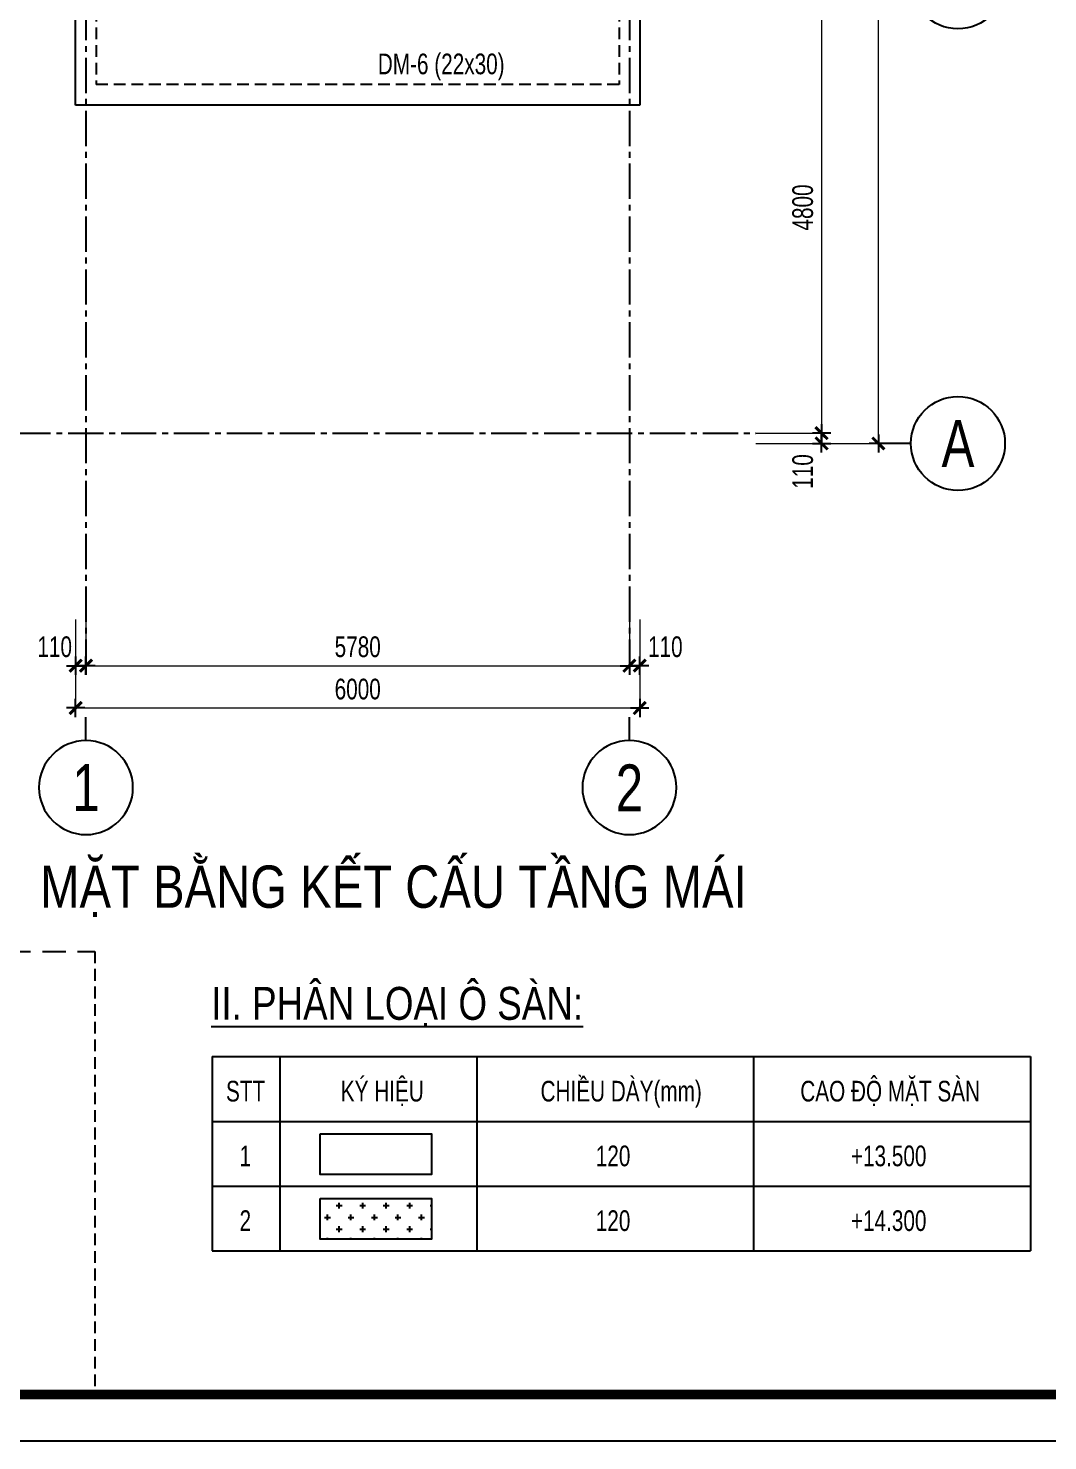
# Model space of a CAD drawing. Header units: millimetres. Extents: x -19243 to 89616, y -10001 to 24115.
# Drawn here: x 71224 to 82068, y -10001 to 5024 of the extents above; entities that cross this region are included whole.
import ezdxf
from ezdxf.enums import TextEntityAlignment as Align

# ---------------------------------------------------------------- set-up
doc = ezdxf.new("R2010")
doc.units = ezdxf.units.MM
doc.header["$MEASUREMENT"] = 0
for name, pattern in [('HIDDEN', [0.375, 0.25, -0.125]), ('Xref Grid A18$0$CENTER2', [1.125, 0.75, -0.125, 0.125, -0.125]), ('Xref Structure Plan MAI (A18)$0$HIDDEN', [0.375, 0.25, -0.125])]:
    doc.linetypes.add(name, pattern=pattern)
doc.layers.get('DEFPOINTS').update_dxf_attribs({"color": 50})
for name, color, linetype in [('03BORDER', 3, 'Continuous'), ('04.HIDDEN', 8, 'HIDDEN'), ('06.TEXT', 2, 'Continuous'), ('08.TEXTBEAM', 2, 'Continuous'), ('10.HATCH', 9, 'Continuous'), ('Xref Grid A18$0$01.AXIS', 160, 'Xref Grid A18$0$CENTER2'), ('Xref Grid A18$0$02.DIM', 8, 'Continuous'), ('Xref Structure Plan MAI (A18)$0$03.BORDER', 3, 'Continuous'), ('Xref Structure Plan MAI (A18)$0$04.HIDDEN', 8, 'Xref Structure Plan MAI (A18)$0$HIDDEN')]:
    doc.layers.add(name, color=color, linetype=linetype)
for name, color, linetype, lineweight in [('KHUNGTEN', 7, 'Continuous', 20), ('Xref Column Plan MAI (A18)$0$KHUNGTEN', 7, 'Continuous', 20), ('Xref khung ten  A3 TKCS$0$A-KY HIEU', 34, 'Continuous', 20), ('Xref Structure Plan MAI (A18)$0$KHUNGTEN', 7, 'Continuous', 20)]:
    doc.layers.add(name, color=color, linetype=linetype, lineweight=lineweight)
doc.styles.add('ARIAL', font='arial.ttf', dxfattribs={"width": 0.6})
doc.styles.add('SMTEXT', font='3t-unicode.shx', dxfattribs={"width": 0.75})
doc.styles.add('Xref Grid A18$0$BIGTEXT', font='arial.ttf', dxfattribs={"width": 0.8})
doc.styles.add('Xref Grid A18$0$SMTEXT', font='3t-unicode.shx', dxfattribs={"width": 0.75})
doc.dimstyles.new('Xref Grid A18$0$X1', dxfattribs={"dimtxt": 220, "dimasz": 0.8, "dimexe": 0, "dimexo": 0, "dimgap": 90, "dimtad": 1, "dimdec": 0, "dimzin": 13, "dimdsep": 46, "dimtxsty": 'Xref Grid A18$0$SMTEXT', "dimblk1": 'Xref Grid A18$0$CHEO', "dimblk2": 'Xref Grid A18$0$CHEO', "dimsah": 1, "dimcen": 0, "dimclrd": 256, "dimclre": 256, "dimclrt": 2, "dimadec": 0, "dimazin": 0, "dimtfac": 1, "dimtdec": 0, "dimtix": 1, "dimtmove": 2, "dimatfit": 3, "dimldrblk": 'Xref Grid A18$0$CHEO', "dimfxl": 1, "dimtolj": 1, "dimtzin": 13, "dimarcsym": 0})

# ---------------------------------------------------------------- blocks, each defined once
blk = doc.blocks.new('Xref khung ten  A3 TKCS')
at = {"layer": 'DEFPOINTS', "color": 125}
blk.add_lwpolyline([(-57730.37, -13938.76), (-57310.37, -13938.76), (-57310.37, -13641.76), (-57730.37, -13641.76)], close=True, dxfattribs=at)
at = {"layer": 'Xref khung ten  A3 TKCS$0$A-KY HIEU', "color": 0, "const_width": 1.02}
blk.add_lwpolyline([(-57716.02, -13933.85), (-57716.02, -13646.66), (-57315.38, -13646.66), (-57315.38, -13933.85)], close=True, dxfattribs=at)
blk = doc.blocks.new('Xref Grid A18$0$CHEO')
at = {"layer": 'Xref Grid A18$0$02.DIM'}
for points in [[(-121, 0), (121, 0)], [(0, 121), (0, -121)]]:
    blk.add_lwpolyline(points, dxfattribs=at)
at = {"layer": 'Xref Grid A18$0$02.DIM', "const_width": 40}
blk.add_lwpolyline([(80, 80), (-80, -81)], dxfattribs=at)
blk = doc.blocks.new('*D521')
at = {"layer": 'DEFPOINTS', "color": 0, "transparency": 16777216}
for p in [(0, -1983), (5780, -1983), (5780, -2474)]:
    blk.add_point(p, dxfattribs=at)
at = {"layer": 'Xref Grid A18$0$02.DIM', "lineweight": -2, "transparency": 16777216}
for p, q in [((0, -1983), (0, -2474)), ((5780, -1983), (5780, -2474)), ((1, -2474), (5779, -2474))]:
    blk.add_line(p, q, dxfattribs=at)
at = {"layer": 'Xref Grid A18$0$02.DIM', "lineweight": -2, "transparency": 16777216, "xscale": 0.8, "yscale": 0.8, "zscale": 0.8, "rotation": 180}
blk.add_blockref('Xref Grid A18$0$CHEO', (0, -2474), dxfattribs=at)
at = {"layer": 'Xref Grid A18$0$02.DIM', "lineweight": -2, "transparency": 16777216, "xscale": 0.8, "yscale": 0.8, "zscale": 0.8}
blk.add_blockref('Xref Grid A18$0$CHEO', (5780, -2474), dxfattribs=at)
at = {"layer": 'Xref Grid A18$0$02.DIM', "color": 2, "transparency": 16777216, "insert": (2890, -2274), "char_height": 220, "attachment_point": 5, "style": 'Xref Grid A18$0$SMTEXT'}
blk.add_mtext('\\A1;5780', dxfattribs=at)
blk = doc.blocks.new('*D523')
at = {"layer": 'DEFPOINTS', "color": 0, "transparency": 16777216}
for p in [(-110, -1983), (0, -1983), (-110, -2474)]:
    blk.add_point(p, dxfattribs=at)
at = {"layer": 'Xref Grid A18$0$02.DIM', "lineweight": -2, "transparency": 16777216}
for p, q in [((-110, -1983), (-110, -2474)), ((0, -1983), (0, -2474)), ((-111, -2474), (-112, -2474)), ((0, -2474), (-110, -2474)), ((1, -2474), (2, -2474))]:
    blk.add_line(p, q, dxfattribs=at)
at = {"layer": 'Xref Grid A18$0$02.DIM', "lineweight": -2, "transparency": 16777216, "xscale": 0.8, "yscale": 0.8, "zscale": 0.8}
blk.add_blockref('Xref Grid A18$0$CHEO', (-110, -2474), dxfattribs=at)
at = {"layer": 'Xref Grid A18$0$02.DIM', "lineweight": -2, "transparency": 16777216, "xscale": 0.8, "yscale": 0.8, "zscale": 0.8, "rotation": 180}
blk.add_blockref('Xref Grid A18$0$CHEO', (0, -2474), dxfattribs=at)
at = {"layer": 'Xref Grid A18$0$02.DIM', "color": 2, "transparency": 16777216, "insert": (-333, -2274), "char_height": 220, "attachment_point": 5, "style": 'Xref Grid A18$0$SMTEXT'}
blk.add_mtext('\\A1;110', dxfattribs=at)
blk = doc.blocks.new('*D524')
at = {"layer": 'DEFPOINTS', "color": 0, "transparency": 16777216}
for p in [(5780, -1983), (5890, -1983), (5890, -2474)]:
    blk.add_point(p, dxfattribs=at)
at = {"layer": 'Xref Grid A18$0$02.DIM', "lineweight": -2, "transparency": 16777216}
for p, q in [((5780, -1983), (5780, -2474)), ((5890, -1983), (5890, -2474)), ((5779, -2474), (5778, -2474)), ((5780, -2474), (5890, -2474)), ((5891, -2474), (5892, -2474))]:
    blk.add_line(p, q, dxfattribs=at)
at = {"layer": 'Xref Grid A18$0$02.DIM', "lineweight": -2, "transparency": 16777216, "xscale": 0.8, "yscale": 0.8, "zscale": 0.8}
blk.add_blockref('Xref Grid A18$0$CHEO', (5780, -2474), dxfattribs=at)
at = {"layer": 'Xref Grid A18$0$02.DIM', "lineweight": -2, "transparency": 16777216, "xscale": 0.8, "yscale": 0.8, "zscale": 0.8, "rotation": 180}
blk.add_blockref('Xref Grid A18$0$CHEO', (5890, -2474), dxfattribs=at)
at = {"layer": 'Xref Grid A18$0$02.DIM', "color": 2, "transparency": 16777216, "insert": (6162, -2274), "char_height": 220, "attachment_point": 5, "style": 'Xref Grid A18$0$SMTEXT'}
blk.add_mtext('\\A1;110', dxfattribs=at)
blk = doc.blocks.new('*D525')
at = {"layer": 'DEFPOINTS', "color": 0, "transparency": 16777216}
for p in [(-110, -1983), (5890, -1983), (5890, -2924)]:
    blk.add_point(p, dxfattribs=at)
at = {"layer": 'Xref Grid A18$0$02.DIM', "lineweight": -2, "transparency": 16777216}
for p, q in [((-110, -1983), (-110, -2924)), ((5890, -1983), (5890, -2924)), ((-109, -2924), (5889, -2924))]:
    blk.add_line(p, q, dxfattribs=at)
at = {"layer": 'Xref Grid A18$0$02.DIM', "lineweight": -2, "transparency": 16777216, "xscale": 0.8, "yscale": 0.8, "zscale": 0.8, "rotation": 180}
blk.add_blockref('Xref Grid A18$0$CHEO', (-110, -2924), dxfattribs=at)
at = {"layer": 'Xref Grid A18$0$02.DIM', "lineweight": -2, "transparency": 16777216, "xscale": 0.8, "yscale": 0.8, "zscale": 0.8}
blk.add_blockref('Xref Grid A18$0$CHEO', (5890, -2924), dxfattribs=at)
at = {"layer": 'Xref Grid A18$0$02.DIM', "color": 2, "transparency": 16777216, "insert": (2890, -2724), "char_height": 220, "attachment_point": 5, "style": 'Xref Grid A18$0$SMTEXT'}
blk.add_mtext('\\A1;6000', dxfattribs=at)
blk = doc.blocks.new('Xref Grid A18$0$_Axis name')
at = {"layer": 'Xref Grid A18$0$02.DIM'}
blk.add_line((0, 2.5), (0, 0), dxfattribs=at)
blk.add_circle((0, 7.5), 5, dxfattribs=at)
at = {"layer": 'Xref Grid A18$0$02.DIM', "style": 'Xref Grid A18$0$BIGTEXT', "width": 0.75}
blk.add_attdef('.', text='', height=5, dxfattribs=at).set_placement((0, 7.5), align=Align.MIDDLE)
blk = doc.blocks.new('*D511')
at = {"layer": 'DEFPOINTS', "color": 0, "transparency": 16777216}
for p in [(7124, 4800), (7124, 0), (7824, 0)]:
    blk.add_point(p, dxfattribs=at)
at = {"layer": 'Xref Grid A18$0$02.DIM', "lineweight": -2, "transparency": 16777216}
for p, q in [((7124, 4800), (7824, 4800)), ((7824, 4799), (7824, 1)), ((7124, 0), (7824, 0))]:
    blk.add_line(p, q, dxfattribs=at)
at = {"layer": 'Xref Grid A18$0$02.DIM', "lineweight": -2, "transparency": 16777216, "xscale": 0.8, "yscale": 0.8, "zscale": 0.8}
for p, rotation in [((7824, 4800), 90), ((7824, 0), 270)]:
    blk.add_blockref('Xref Grid A18$0$CHEO', p, dxfattribs=dict(at, rotation=rotation))
at = {"layer": 'Xref Grid A18$0$02.DIM', "color": 2, "transparency": 16777216, "insert": (7624, 2400), "char_height": 220, "attachment_point": 5, "rotation": 90, "style": 'Xref Grid A18$0$SMTEXT'}
blk.add_mtext('\\A1;4800', dxfattribs=at)
blk = doc.blocks.new('*D514')
at = {"layer": 'DEFPOINTS', "color": 0, "transparency": 16777216}
for p in [(7124, 13390), (8428, 13390), (7124, -110)]:
    blk.add_point(p, dxfattribs=at)
at = {"layer": 'Xref Grid A18$0$02.DIM', "lineweight": -2, "transparency": 16777216}
for p, q in [((7124, 13390), (8428, 13390)), ((8428, -109), (8428, 13389)), ((7124, -110), (8428, -110))]:
    blk.add_line(p, q, dxfattribs=at)
at = {"layer": 'Xref Grid A18$0$02.DIM', "lineweight": -2, "transparency": 16777216, "xscale": 0.8, "yscale": 0.8, "zscale": 0.8}
for p, rotation in [((8428, 13390), 90), ((8428, -110), 270)]:
    blk.add_blockref('Xref Grid A18$0$CHEO', p, dxfattribs=dict(at, rotation=rotation))
at = {"layer": 'Xref Grid A18$0$02.DIM', "color": 2, "transparency": 16777216, "insert": (8228, 6640), "char_height": 220, "attachment_point": 5, "rotation": 90, "style": 'Xref Grid A18$0$SMTEXT'}
blk.add_mtext('\\A1;13500', dxfattribs=at)
blk = doc.blocks.new('*D516')
at = {"layer": 'DEFPOINTS', "color": 0, "transparency": 16777216}
for p in [(7124, 0), (7124, -110), (7824, -110)]:
    blk.add_point(p, dxfattribs=at)
at = {"layer": 'Xref Grid A18$0$02.DIM', "lineweight": -2, "transparency": 16777216}
for p, q in [((7124, 0), (7824, 0)), ((7824, 1), (7824, 2)), ((7824, 0), (7824, -110)), ((7124, -110), (7824, -110)), ((7824, -111), (7824, -112))]:
    blk.add_line(p, q, dxfattribs=at)
at = {"layer": 'Xref Grid A18$0$02.DIM', "lineweight": -2, "transparency": 16777216, "xscale": 0.8, "yscale": 0.8, "zscale": 0.8}
for p, rotation in [((7824, 0), 270), ((7824, -110), 90)]:
    blk.add_blockref('Xref Grid A18$0$CHEO', p, dxfattribs=dict(at, rotation=rotation))
at = {"layer": 'Xref Grid A18$0$02.DIM', "color": 2, "transparency": 16777216, "insert": (7624, -408), "char_height": 220, "attachment_point": 5, "rotation": 90, "style": 'Xref Grid A18$0$SMTEXT'}
blk.add_mtext('\\A1;110', dxfattribs=at)
blk = doc.blocks.new('Xref Grid A18')
at = {"layer": 'Xref Grid A18$0$01.AXIS', "ltscale": 500}
for p, q in [((0, 15804.1), (0, -2571.1)), ((5780, 15804.1), (5780, -2571.1)), ((-1314.9, 0), (7123.7, 0))]:
    blk.add_line(p, q, dxfattribs=at)
ref = blk.add_blockref('Xref Grid A18$0$_Axis name', (8524.7, 4800), dxfattribs=dict(xscale=100, yscale=100, zscale=100, rotation=270))
ref.add_attrib('.', 'B', dxfattribs={"layer": 'Xref Grid A18$0$02.DIM', "height": 500, "style": 'Xref Grid A18$0$BIGTEXT', "width": 0.75}).set_placement((9274.7, 4800), align=Align.MIDDLE)
ref = blk.add_blockref('Xref Grid A18$0$_Axis name', (8524.7, -110), dxfattribs=dict(xscale=100, yscale=100, zscale=100, rotation=270))
ref.add_attrib('.', 'A', dxfattribs={"layer": 'Xref Grid A18$0$02.DIM', "height": 500, "style": 'Xref Grid A18$0$BIGTEXT', "width": 0.75}).set_placement((9274.7, -110), align=Align.MIDDLE)
ref = blk.add_blockref('Xref Grid A18$0$_Axis name', (0, -3020.9), dxfattribs=dict(xscale=-100, yscale=100, zscale=100, rotation=180))
ref.add_attrib('.', '1', dxfattribs={"layer": 'Xref Grid A18$0$02.DIM', "height": 500, "style": 'Xref Grid A18$0$BIGTEXT', "width": 0.75}).set_placement((0, -3770.9), align=Align.MIDDLE)
ref = blk.add_blockref('Xref Grid A18$0$_Axis name', (5780, -3020.9), dxfattribs=dict(xscale=-100, yscale=100, zscale=100, rotation=180))
ref.add_attrib('.', '2', dxfattribs={"layer": 'Xref Grid A18$0$02.DIM', "height": 500, "style": 'Xref Grid A18$0$BIGTEXT', "width": 0.75}).set_placement((5780, -3770.9), align=Align.MIDDLE)
at = {"layer": 'Xref Grid A18$0$02.DIM'}
for base, p1, p2, angle, picture, middle in [((8428, 13390), (7123.7, -110), (7123.7, 13390), 90, '*D514', (8228, 6640)), ((7824.2, 0), (7123.7, 4800), (7123.7, 0), 270, '*D511', (7624.2, 2400))]:
    dim = blk.add_linear_dim(base=base, p1=p1, p2=p2, angle=angle, dimstyle='Xref Grid A18$0$X1', dxfattribs=at)
    dim.commit()
    dim.dimension.update_dxf_attribs({"geometry": picture, "text_midpoint": middle})
dim = blk.add_linear_dim(base=(7824.2, -110), p1=(7123.7, 0), p2=(7123.7, -110), angle=270, dimstyle='Xref Grid A18$0$X1', dxfattribs=at)
dim.commit()
dim.dimension.update_dxf_attribs({"geometry": '*D516', "text_midpoint": (7624.2, -408.2), "dimtype": 128})
for base, p1, p2, picture, middle in [((-110, -2474.3), (0, -1983.4), (-110, -1983.4), '*D523', (-333.1, -2274.3)), ((5890, -2474.3), (5780, -1983.4), (5890, -1983.4), '*D524', (6162, -2274.3))]:
    dim = blk.add_linear_dim(base=base, p1=p1, p2=p2, dimstyle='Xref Grid A18$0$X1', dxfattribs=at)
    dim.commit()
    dim.dimension.update_dxf_attribs({"geometry": picture, "text_midpoint": middle, "dimtype": 128})
for base, p1, p2, picture, middle in [((5890, -2924.2), (-110, -1983.4), (5890, -1983.4), '*D525', (2890, -2724.2)), ((5780, -2474.3), (0, -1983.4), (5780, -1983.4), '*D521', (2890, -2274.3))]:
    dim = blk.add_linear_dim(base=base, p1=p1, p2=p2, dimstyle='Xref Grid A18$0$X1', dxfattribs=at)
    dim.commit()
    dim.dimension.update_dxf_attribs({"geometry": picture, "text_midpoint": middle})
blk = doc.blocks.new('Xref Column Plan MAI (A18)')
at = {"layer": 'Xref Column Plan MAI (A18)$0$KHUNGTEN'}
blk.add_blockref('Xref Grid A18', (0, 0), dxfattribs=at)
blk = doc.blocks.new('Xref Structure Plan MAI (A18)')
at = {"layer": 'Xref Structure Plan MAI (A18)$0$03.BORDER'}
for p, q in [((-110, 3490), (-110, 13390)), ((5890, 10010), (5890, 3490)), ((5890, 3490), (-110, 3490))]:
    blk.add_line(p, q, dxfattribs=at)
at = {"layer": 'Xref Structure Plan MAI (A18)$0$04.HIDDEN', "ltscale": 500}
blk.add_line((5670, 3710), (110, 3710), dxfattribs=at)
for points in [[(110, 4690), (110, 3710)], [(5670, 4690), (5670, 3710)]]:
    blk.add_lwpolyline(points, dxfattribs=at)
at = {"layer": 'Xref Structure Plan MAI (A18)$0$KHUNGTEN'}
blk.add_blockref('Xref Column Plan MAI (A18)', (0, 0), dxfattribs=at)

msp = doc.modelspace()

# ---------------------------------------------------------------- hatches: boundary and pattern name
at = {"layer": '10.HATCH'}
h = msp.add_hatch(dxfattribs=at)
h.set_pattern_fill('CROSS', color=256, scale=500)
h.paths.add_polyline_path([(74327.6, -7424), (75511.6, -7424), (75511.6, -7857.9), (74327.6, -7857.9)])

# ---------------------------------------------------------------- linework, layer by layer
at = {"layer": '03BORDER'}
for p, q in [((73179.3, -5915.4, 405331.3), (81883.7, -5915.4, 405331.3)), ((73179.3, -5915.4, 405331.3), (73179.3, -7981.7, 405331.3)), ((73900.9, -5915.4, 405331.3), (73900.9, -7981.7, 405331.3)), ((75993.5, -5915.4, 405331.3), (75993.5, -7981.7, 405331.3)), ((75993.5, -5915.4, 405331.3), (75993.5, -7981.7, 405331.3)), ((78938.6, -5915.4, 405331.3), (78938.6, -7981.7, 405331.3)), ((78938.6, -5915.4, 405331.3), (78938.6, -7981.7, 405331.3)), ((81883.7, -5915.4, 405331.3), (81883.7, -7981.7, 405331.3)), ((73179.3, -6604.2, 405331.3), (81883.7, -6604.2, 405331.3)), ((73179.3, -7293, 405331.3), (81883.7, -7293, 405331.3)), ((73179.3, -7981.7, 405331.3), (81883.7, -7981.7, 405331.3))]:
    msp.add_line(p, q, dxfattribs=at)
at = {"layer": '03BORDER', "elevation": 405331.3}
for points in [[(74327.6, -6735.3), (75511.6, -6735.3), (75511.6, -7169.1), (74327.6, -7169.1)], [(74327.6, -7424), (75511.6, -7424), (75511.6, -7857.9), (74327.6, -7857.9)]]:
    msp.add_lwpolyline(points, close=True, dxfattribs=at)
at = {"layer": '04.HIDDEN', "ltscale": 1000}
msp.add_line((60499.3, -4795.3), (71932.8, -4795.3), dxfattribs=at)
at = {"layer": '04.HIDDEN', "ltscale": 500}
msp.add_line((71932.8, -4795.3), (71932.8, -9510.8), dxfattribs=at)

# ---------------------------------------------------------------- block references
at = {"layer": '08.TEXTBEAM'}
msp.add_blockref('Xref Structure Plan MAI (A18)', (71838, 717.7), dxfattribs=at)
at = {"layer": 'KHUNGTEN', "xscale": 100, "yscale": 100, "zscale": 100}
msp.add_blockref('Xref khung ten  A3 TKCS', (5820652.7, 1383874.5), dxfattribs=at)

# ---------------------------------------------------------------- texts
at = {"layer": '06.TEXT', "color": 4, "style": 'ARIAL', "width": 0.8}
for s, height, p in [('MẶT BẰNG KẾT CẤU TẦNG MÁI', 450, (71350, -4332)), ('%%UII. PHÂN LOẠI Ô SÀN:', 350, (73169.6, -5523.4, 405331.3))]:
    msp.add_text(s, height=height, dxfattribs=at).set_placement(p)
at = {"layer": '06.TEXT', "style": 'SMTEXT', "width": 0.75}
for s, p in [('KÝ HIỆU ', (74548.1, -6392.3, 405331.3)), ('CHIỀU DÀY(mm)', (76672.4, -6392.3, 405331.3)), ('CAO ĐỘ MẶT SÀN', (79435.5, -6392.3, 405331.3)), ('STT', (73327.2, -6392.3, 405331.3)), ('1', (73471.6, -7081.1, 405331.3)), ('120', (77260.2, -7081.1, 405331.3)), ('+13.500', (79973.8, -7081.1, 405331.3)), ('2', (73471.6, -7769.8, 405331.3)), ('120', (77260.2, -7769.8, 405331.3)), ('+14.300', (79973.8, -7769.8, 405331.3))]:
    msp.add_text(s, height=220, dxfattribs=at).set_placement(p)
at = {"layer": '08.TEXTBEAM', "style": 'SMTEXT', "width": 0.75}
msp.add_text('DM-6 (22x30)', height=220, dxfattribs=at).set_placement((74941.9, 4535.1))

doc.saveas('drawing.dxf')
